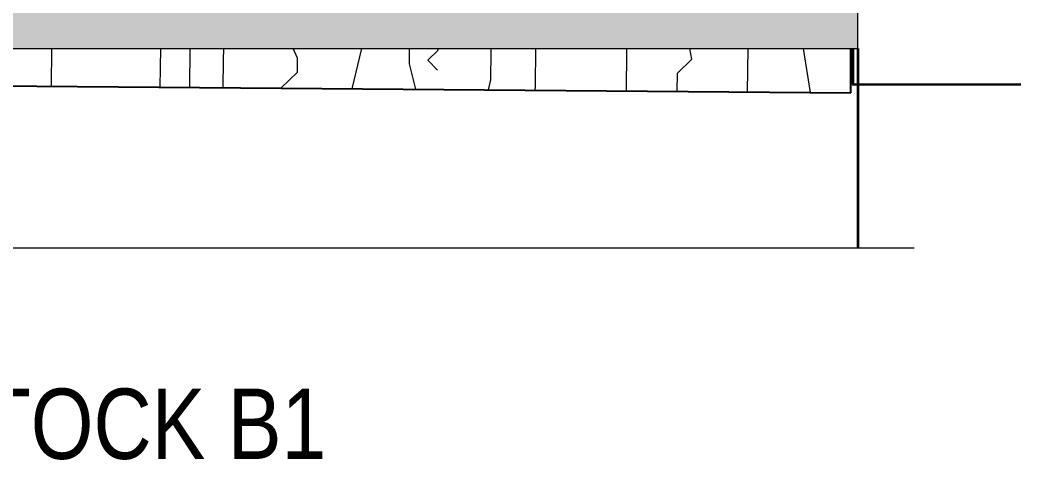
# Model space of a CAD drawing. Header units: metres. Extents: x 0 to 258, y 3 to 25.
# Drawn here: x 219.811 to 221.589, y 20.655 to 21.436 of the extents above; entities that cross this region are included whole.
import ezdxf

# ---------------------------------------------------------------- set-up
doc = ezdxf.new("R2010")
doc.units = ezdxf.units.M
for name, color, linetype, lineweight in [('A-DETL', 7, 'Continuous', 13), ('A-DETL-GENF', 7, 'Continuous', 9), ('A-GENM', 7, 'Continuous', 35), ('G-ANNO-TEXT', 7, 'Continuous', 9)]:
    doc.layers.add(name, color=color, linetype=linetype, lineweight=lineweight)
doc.styles.add('Arial Narrow_2', font='ARIALN.TTF', dxfattribs={"height": 0.125})

# ---------------------------------------------------------------- blocks, each defined once
blk = doc.blocks.new('FP_1-DRG-2873172 - ELEVATION - NORTH EAST END')
at = {"layer": 'A-GENM', "color": 254, "lineweight": 18, "true_color": 0xcfcfcf}
for p, q in [((1152.6667, 21.3185), (1152.6677, 21.386)), ((1152.8601, 21.317), (1152.8611, 21.386)), ((1152.9124, 21.3166), (1152.9135, 21.386)), ((1152.9726, 21.3652), (1152.9729, 21.386)), ((1153.1041, 21.3687), (1153.0963, 21.386)), ((1153.2013, 21.3143), (1153.2184, 21.386)), ((1153.3028, 21.3584), (1153.3032, 21.386)), ((1153.3353, 21.3649), (1153.3537, 21.3828)), ((1153.3537, 21.3828), (1153.3529, 21.386)), ((1153.4474, 21.3304), (1153.4481, 21.38)), ((1153.4481, 21.38), (1153.4482, 21.386)), ((1153.5265, 21.3182), (1153.5275, 21.386)), ((1153.6882, 21.3104), (1153.6893, 21.3812)), ((1153.6893, 21.3812), (1153.6893, 21.386)), ((1153.8043, 21.3668), (1153.8012, 21.386)), ((1153.9035, 21.3087), (1153.9046, 21.386)), ((1154.0155, 21.3078), (1154.0028, 21.386)), ((1152.9718, 21.3161), (1152.9726, 21.3652)), ((1153.1037, 21.3438), (1153.1041, 21.3687)), ((1153.3143, 21.3134), (1153.3029, 21.3584)), ((1153.3527, 21.3471), (1153.3353, 21.3649)), ((1153.779, 21.3423), (1153.8043, 21.3668)), ((1153.0744, 21.3153), (1153.1037, 21.3438)), ((1153.7785, 21.3097), (1153.779, 21.3423)), ((1153.4432, 21.3124), (1153.4475, 21.3304)), ((1153.5264, 21.3117), (1153.5265, 21.3182))]:
    blk.add_line(p, q, dxfattribs=at)
blk = doc.blocks.new('BR08_Barrier_Patterm_Side_01 - BR08_Barrier_Patterm_Side_01-5122489-DRG-2873172 - ELEVATION - NORTH EAST END')
at = {"layer": 'A-GENM', "color": 254, "lineweight": 25, "true_color": 0xd4d4d4}
for p, q in [((1154.0872, 21.3073), (1154.0872, 21.386)), ((1150.8375, 21.333), (1154.0872, 21.3073)), ((1154.0872, 21.3073), (1154.087, 21.3073))]:
    blk.add_line(p, q, dxfattribs=at)
blk.add_blockref('FP_1-DRG-2873172 - ELEVATION - NORTH EAST END', (0, 0), dxfattribs=at)
blk = doc.blocks.new('T2DPAA-T2D-C3S-DU-M3D-100304_rvt-35-DRG-2873172 - ELEVATION - NORTH EAST END')
at = {"layer": 'A-GENM', "color": 254, "lineweight": 25, "true_color": 0xd4d4d4}
blk.add_blockref('BR08_Barrier_Patterm_Side_01 - BR08_Barrier_Patterm_Side_01-5122489-DRG-2873172 - ELEVATION - NORTH EAST END', (0, 0), dxfattribs=at)
blk = doc.blocks.new('UD_20mm_NE_PRPT__170334_2 - UD_20mm_NE_PRPT__170334_2-44313469-DRG-2873172 - ELEVATION - NORTH EAST END')
at = {"layer": 'A-GENM'}
for p, q in [((1154.0902, 21.3218), (1154.0901, 21.386)), ((1154.0904, 21.386), (1154.0905, 21.3218)), ((1154.0902, 21.3218), (1154.0905, 21.3218)), ((1154.0905, 21.3218), (1154.3892, 21.3223))]:
    blk.add_line(p, q, dxfattribs=at)
blk = doc.blocks.new('T2DPAA-T2D-C3S-DU-M3D-100334_rvt-1-DRG-2873172 - ELEVATION - NORTH EAST END')
at = {"layer": 'A-GENM', "lineweight": 35}
blk.add_blockref('UD_20mm_NE_PRPT__170334_2 - UD_20mm_NE_PRPT__170334_2-44313469-DRG-2873172 - ELEVATION - NORTH EAST END', (0, 0), dxfattribs=at)
blk = doc.blocks.new('CS_DET_BreakLine_ViewScale - Std Break-8190980-DRG-2873172 - ELEVATION - NORTH EAST END')
at = {"layer": 'A-DETL-GENF'}
blk.add_line((1154.1993, 21.0312), (1149.1993, 21.0312), dxfattribs=at)

msp = doc.modelspace()

# ---------------------------------------------------------------- hatches: boundary and pattern name
at = {"layer": 'A-DETL-GENF', "true_color": 0xc0c0c0}
msp.add_hatch(color=9, dxfattribs=at).paths.add_polyline_path([(221.2992, 21.386), (221.2992, 21.7071), (211.5064, 21.7876), (211.5064, 21.386), (220.0812, 21.386)])

# ---------------------------------------------------------------- linework, layer by layer
at = {"layer": 'A-DETL', "lineweight": 9}
for p, q in [((221.2992, 21.386), (221.2992, 21.7071)), ((211.5064, 21.386), (221.2992, 21.386))]:
    msp.add_line(p, q, dxfattribs=at)
at = {"layer": 'A-DETL', "lineweight": 35}
msp.add_line((221.2992, 21.386), (221.2992, 21.0312), dxfattribs=at)

# ---------------------------------------------------------------- block references
at = {"lineweight": 5}
for name in ['T2DPAA-T2D-C3S-DU-M3D-100304_rvt-35-DRG-2873172 - ELEVATION - NORTH EAST END', 'T2DPAA-T2D-C3S-DU-M3D-100334_rvt-1-DRG-2873172 - ELEVATION - NORTH EAST END']:
    msp.add_blockref(name, (-932.8001, 0), dxfattribs=at)
at = {"layer": 'A-DETL-GENF'}
msp.add_blockref('CS_DET_BreakLine_ViewScale - Std Break-8190980-DRG-2873172 - ELEVATION - NORTH EAST END', (-932.8001, 0), dxfattribs=at)

# ---------------------------------------------------------------- texts
at = {"layer": 'G-ANNO-TEXT', "insert": (218.4222, 20.7817), "char_height": 0.125, "attachment_point": 1, "style": 'Arial Narrow_2', "bg_fill": 3, "box_fill_scale": 1, "bg_fill_color": 256, "bg_fill_transparency": 0}
msp.add_mtext('ABUTMENT HEADSTOCK B1', dxfattribs=at)

doc.saveas('drawing.dxf')
